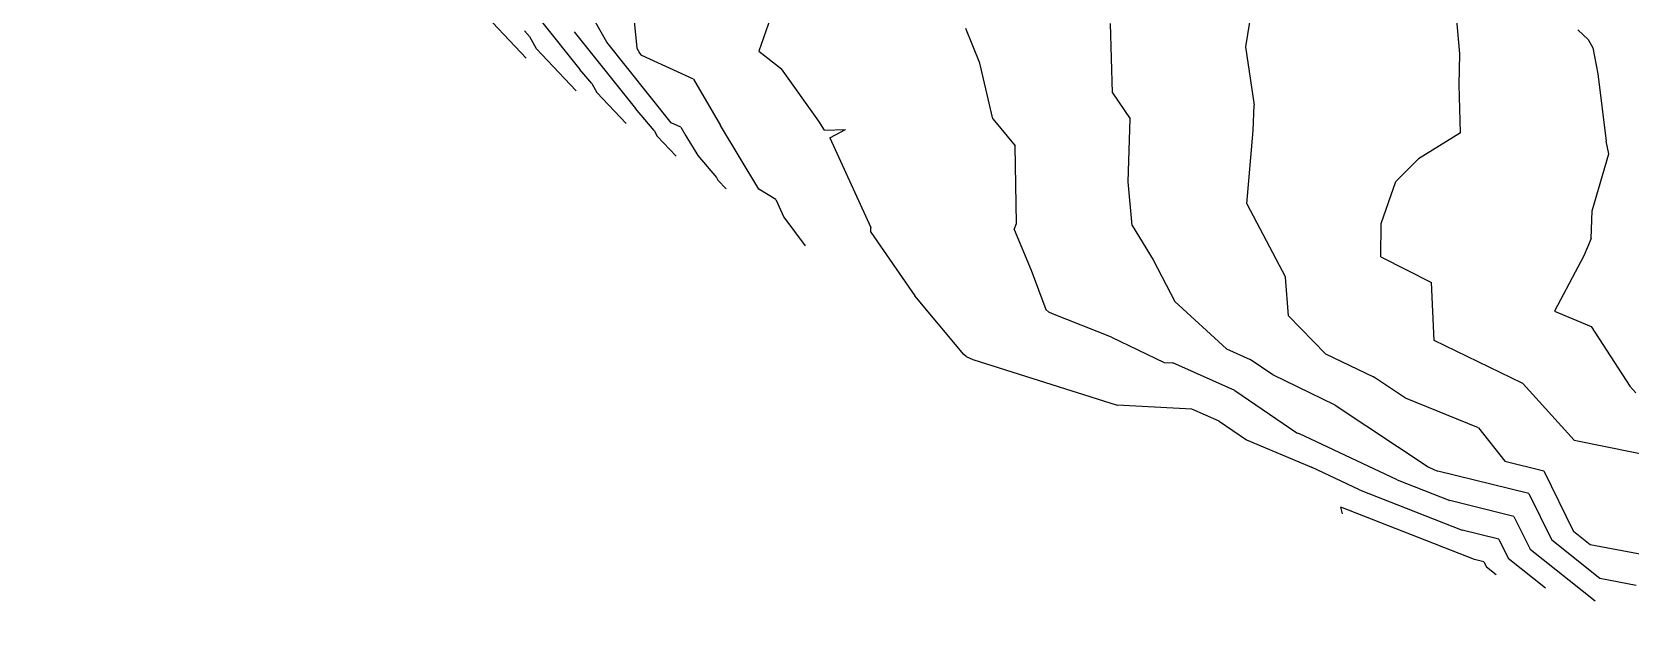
# Model space of a CAD drawing. Header units: metres. Extents: x -1120501 to 1198934, y -4928884 to 66998.
# Drawn here: x -1260.2 to -935.7, y -342.3 to -219.9 of the extents above; entities that cross this region are included whole.
import ezdxf

# ---------------------------------------------------------------- set-up
doc = ezdxf.new("R2010")
doc.units = ezdxf.units.M
doc.layers.add('SURF2CONTOURS', color=7, linetype='Continuous', lineweight=0)

msp = doc.modelspace()

# ---------------------------------------------------------------- linework, layer by layer
at = {"color": 7, "lineweight": 0}
msp.add_circle((-684.64, 190.5), 66807.04, dxfattribs=at)
at = {"layer": 'SURF2CONTOURS', "color": 2, "linetype": 'Continuous', "lineweight": -3}
for p, q in [((-1139.59, -200.28, 259.5), (-1137.42, -223.18, 259.5)), ((-1012.12, -212.51, 257.5), (-1013.82, -222.95, 257.5)), ((-1159.21, -220.83, 261.5), (-1160.19, -219.67, 261.5)), ((-1150.15, -219.89, 260.5), (-1137.71, -235.45, 260.5)), ((-1067.78, -226.25, 258.5), (-1070.59, -219.22, 258.5)), ((-944.26, -221.4, 256.5), (-946.36, -219.48, 256.5)), ((-1159.21, -220.83, 261.5), (-1157.83, -223.29, 261.5)), ((-1157.83, -223.29, 261.5), (-1149.71, -231.86, 261.5)), ((-1137.42, -223.18, 259.5), (-1136.9, -224.11, 259.5)), ((-1013.82, -222.95, 257.5), (-1012.09, -234.75, 257.5)), ((-944.26, -221.4, 256.5), (-943.28, -223.1, 256.5)), ((-943.28, -223.1, 256.5), (-942.3, -228.38, 256.5)), ((-1136.42, -224.71, 259.5), (-1136.9, -224.11, 259.5)), ((-1125.93, -229.51, 259.5), (-1136.42, -224.71, 259.5)), ((-1065.11, -237.54, 258.5), (-1067.78, -226.25, 258.5)), ((-1125.93, -229.51, 259.5), (-1120.39, -238.92, 259.5)), ((-942.3, -228.38, 256.5), (-940.59, -242.09, 256.5)), ((-1133.9, -239.94, 260.5), (-1137.71, -235.45, 260.5)), ((-1012.27, -239.94, 257.5), (-1012.09, -234.75, 257.5)), ((-1133.9, -239.94, 260.5), (-1133.25, -241.1, 260.5)), ((-1112.62, -251.82, 259.5), (-1120.39, -238.92, 259.5)), ((-1065.11, -237.54, 258.5), (-1060.56, -243.05, 258.5)), ((-1013.56, -254.84, 257.5), (-1012.27, -239.94, 257.5)), ((-1133.25, -241.1, 260.5), (-1129.42, -245.13, 260.5)), ((-1060.35, -258.8, 258.5), (-1060.56, -243.05, 258.5)), ((-940.02, -244.69, 256.5), (-940.59, -242.09, 256.5)), ((-943.42, -256.26, 256.5), (-940.02, -244.69, 256.5)), ((-1109.17, -253.93, 259.5), (-1112.62, -251.82, 259.5)), ((-1109.17, -253.93, 259.5), (-1107.54, -257.53, 259.5)), ((-1013.56, -254.84, 257.5), (-1005.67, -269.77, 257.5)), ((-943.65, -261.88, 256.5), (-943.42, -256.26, 256.5)), ((-1107.54, -257.53, 259.5), (-1103.25, -263.38, 259.5)), ((-1060.76, -260.06, 258.5), (-1060.35, -258.8, 258.5)), ((-1060.76, -260.06, 258.5), (-1057.34, -268.33, 258.5)), ((-943.65, -261.88, 256.5), (-945.15, -265.38, 256.5)), ((-945.15, -265.38, 256.5), (-951.08, -276.67, 256.5)), ((-1057.34, -268.33, 258.5), (-1054.39, -276.31, 258.5)), ((-1005.1, -277.59, 257.5), (-1005.67, -269.77, 257.5)), ((-1054.39, -276.31, 258.5), (-1053.72, -276.85, 258.5)), ((-1053.03, -277.18, 258.5), (-1053.72, -276.85, 258.5)), ((-1041.06, -281.94, 258.5), (-1053.03, -277.18, 258.5)), ((-1005.1, -277.59, 257.5), (-997.55, -285.3, 257.5)), ((-951.08, -276.67, 256.5), (-943.6, -279.74, 256.5)), ((-1041.06, -281.94, 258.5), (-1030.32, -287.09, 258.5)), ((-943.6, -279.74, 256.5), (-935.75, -291.9, 256.5)), ((-997.55, -285.3, 257.5), (-987.81, -290, 257.5)), ((-1030.32, -287.09, 258.5), (-1028.57, -287.18, 258.5)), ((-1016, -292.75, 258.5), (-1028.57, -287.18, 258.5)), ((-981.33, -294.31, 257.5), (-987.81, -290, 257.5)), ((-935.75, -291.9, 256.5), (-934.53, -293.26, 256.5)), ((-1016, -292.75, 258.5), (-1003.42, -301.37, 258.5)), ((-966.53, -300.35, 257.5), (-981.33, -294.31, 257.5)), ((-1003.42, -301.37, 258.5), (-1003.01, -301.54, 258.5)), ((-983.05, -310.92, 258.5), (-1003.01, -301.54, 258.5)), ((-966.53, -300.35, 257.5), (-961.15, -307.15, 257.5)), ((-961.15, -307.15, 257.5), (-953.26, -309.12, 257.5)), ((-983.05, -310.92, 258.5), (-972.31, -315.15, 258.5)), ((-953.26, -309.12, 257.5), (-947.2, -321.45, 257.5)), ((-994.12, -317.82, 259.5), (-994.45, -316.48, 259.5)), ((-967.35, -327.15, 259.5), (-994.45, -316.48, 259.5)), ((-959.33, -318.38, 258.5), (-972.31, -315.15, 258.5)), ((-959.33, -318.38, 258.5), (-956.05, -325.04, 258.5)), ((-943.82, -324.13, 257.5), (-947.2, -321.45, 257.5)), ((-926.64, -327.42, 257.5), (-943.82, -324.13, 257.5)), ((-965.4, -327.63, 259.5), (-967.35, -327.15, 259.5)), ((-965.4, -327.63, 259.5), (-964.91, -328.64, 259.5)), ((-956.05, -325.04, 258.5), (-942.83, -335.55, 258.5)), ((-964.91, -328.64, 259.5), (-962.92, -330.22, 259.5))]:
    msp.add_line(p, q, dxfattribs=at)
at = {"layer": 'SURF2CONTOURS', "color": 4, "linetype": 'Continuous', "lineweight": -3}
for p, q in [((-1143.53, -222, 260), (-1151.03, -208.55, 260)), ((-970.27, -224.31, 257), (-971.7, -208.33, 257)), ((-1170.12, -214.39, 262), (-1159.85, -225.22, 262)), ((-1110.27, -217, 259), (-1112.61, -223.77, 259)), ((-1156.77, -217.78, 261), (-1148.95, -227.56, 261)), ((-1040.82, -232.26, 258), (-1041.22, -218.18, 258)), ((-1130.46, -238.34, 260), (-1143.53, -222, 260)), ((-1112.61, -223.77, 259), (-1108.03, -227.42, 259)), ((-970.4, -230.65, 257), (-970.27, -224.31, 257)), ((-1146.55, -230.38, 261), (-1148.95, -227.56, 261)), ((-1146.55, -230.38, 261), (-1145.54, -232.19, 261)), ((-1100.45, -238.04, 259), (-1108.03, -227.42, 259)), ((-1145.54, -232.19, 261), (-1139.56, -238.49, 261)), ((-1040.82, -232.26, 258), (-1037.26, -237.55, 258)), ((-970.18, -240.37, 257), (-970.4, -230.65, 257)), ((-1128.49, -239.24, 260), (-1130.46, -238.34, 260)), ((-1128.49, -239.24, 260), (-1127.44, -241.02, 260)), ((-1099.28, -239.85, 259), (-1100.45, -238.04, 259)), ((-1099.28, -239.85, 259), (-1095.06, -239.73, 259)), ((-1098.23, -241.43, 259), (-1095.06, -239.73, 259)), ((-1037.64, -250.36, 258), (-1037.26, -237.55, 258)), ((-1127.44, -241.02, 260), (-1125.02, -245.04, 260)), ((-1098.23, -241.43, 259), (-1089.88, -259.64, 259)), ((-970.18, -240.37, 257), (-978.66, -245.71, 257)), ((-1125.02, -245.04, 260), (-1121.24, -249.49, 260)), ((-978.66, -245.71, 257), (-983.3, -250.29, 257)), ((-1121.24, -249.49, 260), (-1120.95, -250, 260)), ((-1120.95, -250, 260), (-1119.28, -251.76, 260)), ((-1036.86, -259.25, 258), (-1037.64, -250.36, 258)), ((-986.25, -258.82, 257), (-983.3, -250.29, 257)), ((-1036.86, -259.25, 258), (-1032.55, -266.24, 258)), ((-986.37, -265.59, 257), (-986.25, -258.82, 257)), ((-1089.92, -260.58, 259), (-1089.88, -259.64, 259)), ((-1089.92, -260.58, 259), (-1080.94, -273.52, 259)), ((-986.37, -265.59, 257), (-976.02, -270.86, 257)), ((-1032.55, -266.24, 258), (-1028.18, -274.7, 258)), ((-975.5, -282.59, 257), (-976.02, -270.86, 257)), ((-1071.04, -285.48, 259), (-1080.94, -273.52, 259)), ((-1028.18, -274.7, 258), (-1017.67, -284.34, 258)), ((-1070.53, -285.89, 259), (-1071.04, -285.48, 259)), ((-1017.67, -284.34, 258), (-1012.86, -286.48, 258)), ((-957.64, -291.29, 257), (-975.5, -282.59, 257)), ((-1070.53, -285.89, 259), (-1069.21, -286.51, 259)), ((-1069.21, -286.51, 259), (-1039.86, -295.79, 259)), ((-1008.26, -289.63, 258), (-1012.86, -286.48, 258)), ((-995.58, -295.75, 258), (-1008.26, -289.63, 258)), ((-957.5, -291.35, 257), (-957.64, -291.29, 257)), ((-957.5, -291.35, 257), (-957.45, -291.42, 257)), ((-957.45, -291.42, 257), (-947.11, -302.86, 257)), ((-1024.69, -296.57, 259), (-1039.86, -295.79, 259)), ((-1019.15, -299.02, 259), (-1024.69, -296.57, 259)), ((-995.58, -295.75, 258), (-976.7, -308.3, 258)), ((-1019.15, -299.02, 259), (-1013.6, -302.82, 259)), ((-1013.6, -302.82, 259), (-1000.41, -308.36, 259)), ((-947.11, -302.86, 257), (-927.55, -306.84, 257)), ((-990.65, -312.95, 259), (-1000.41, -308.36, 259)), ((-976.7, -308.3, 258), (-975.44, -308.89, 258)), ((-975.44, -308.89, 258), (-974.79, -309.15, 258)), ((-956.29, -313.75, 258), (-974.79, -309.15, 258)), ((-990.65, -312.95, 259), (-969.83, -321.15, 259)), ((-956.29, -313.75, 258), (-951.63, -323.24, 258)), ((-962.36, -323, 259), (-969.83, -321.15, 259)), ((-962.36, -323, 259), (-960.48, -326.84, 259)), ((-941.89, -330.98, 258), (-951.63, -323.24, 258)), ((-960.48, -326.84, 259), (-952.87, -332.88, 259)), ((-934.47, -332.4, 258), (-941.89, -330.98, 258))]:
    msp.add_line(p, q, dxfattribs=at)

doc.saveas('drawing.dxf')
